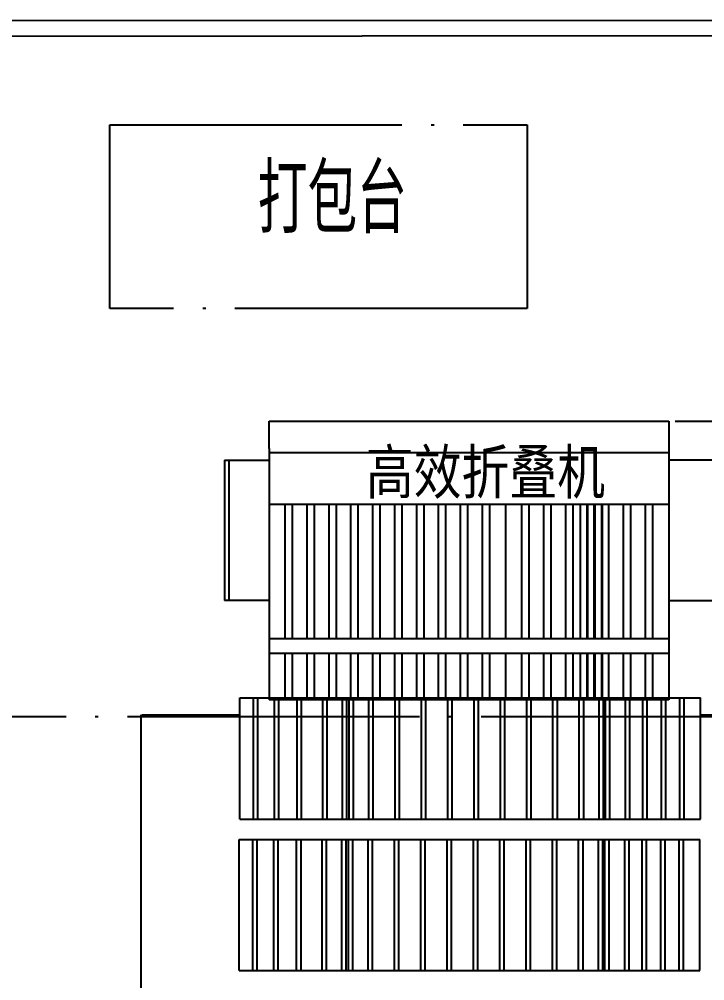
# Model space of a CAD drawing. Extents: x -2187 to 96136, y -11110 to 52208.
# Drawn here: x 46505 to 51197, y 29856 to 36435 of the extents above; entities that cross this region are included whole.
import ezdxf

# ---------------------------------------------------------------- set-up
doc = ezdxf.new("R2010")
doc.units = 0
doc.header["$LTSCALE"] = 1000
doc.header["$MEASUREMENT"] = 0
doc.linetypes.add('DOTE', pattern=[2.42, 2, -0.2, 0.02, -0.2])
for name, color, linetype in [('02', 7, 'Continuous'), ('11', 7, 'Continuous'), ('6-TAGGING 标注', 3, 'Continuous'), ('DOTE', 14, 'DOTE'), ('PUB_TEXT', 7, 'Continuous'), ('设备型号', 7, 'Continuous')]:
    doc.layers.add(name, color=color, linetype=linetype)
doc.styles.get("Standard").update_dxf_attribs({"font": 'gbenor.shx', "bigfont": 'gbcbig.shx'})
doc.styles.add('图纸中文说明', font='simplex.shx', dxfattribs={"width": 0.8, "bigfont": 'hztxt.shx'})
doc.dimstyles.new('ISO-25', dxfattribs={"dimscale": 70, "dimtxt": 2.5, "dimasz": 2.5, "dimexe": 1.25, "dimexo": 0.625, "dimtad": 1, "dimtxsty": 'Standard', "dimcen": 2.5, "dimadec": 0, "dimazin": 0, "dimtfac": 1, "dimtmove": 0, "dimatfit": 3, "dimfxl": 0, "dimarcsym": 0})

# ---------------------------------------------------------------- blocks, each defined once
blk = doc.blocks.new('*D139')
at = {"color": 0, "lineweight": -2}
for p, q in [((50994.9, 33684.5), (52335.1, 33684.5)), ((52247.6, 33509.5), (52247.6, 24759.5)), ((51567.6, 24584.5), (52335.1, 24584.5))]:
    blk.add_line(p, q, dxfattribs=at)
at = {"color": 0}
for points in [[(52218.4, 33509.5), (52276.7, 33509.5), (52247.6, 33684.5)], [(52218.4, 24759.5), (52276.7, 24759.5), (52247.6, 24584.5)]]:
    blk.add_solid(points, dxfattribs=at)
at = {"layer": 'Defpoints', "color": 0}
for p in [(50951.1, 33684.5), (51523.8, 24584.5), (52247.6, 24584.5)]:
    blk.add_point(p, dxfattribs=at)
at = {"color": 0, "insert": (52116.3, 29134.5), "char_height": 175, "attachment_point": 5, "rotation": 90}
blk.add_mtext('9100', dxfattribs=at)
blk = doc.blocks.new('*D140')
at = {"color": 0, "lineweight": -2}
for p, q in [((52096.9, 35905.8), (52902.9, 35905.8)), ((52815.4, 35730.8), (52815.4, 22880.8)), ((46777.2, 22705.8), (52902.9, 22705.8))]:
    blk.add_line(p, q, dxfattribs=at)
at = {"color": 0}
for points in [[(52786.2, 35730.8), (52844.5, 35730.8), (52815.4, 35905.8)], [(52786.2, 22880.8), (52844.5, 22880.8), (52815.4, 22705.8)]]:
    blk.add_solid(points, dxfattribs=at)
at = {"layer": 'Defpoints', "color": 0}
for p in [(52053.1, 35905.8), (46733.5, 22705.8), (52815.4, 22705.8)]:
    blk.add_point(p, dxfattribs=at)
at = {"color": 0, "insert": (52684.1, 29455.8), "char_height": 175, "attachment_point": 5, "rotation": 90}
blk.add_mtext('13200', dxfattribs=at)

msp = doc.modelspace()

# ---------------------------------------------------------------- linework, layer by layer
for p, q in [((48215.621, 33497.538), (48215.621, 33417.538)), ((50951.121, 33497.538), (50951.121, 33417.538)), ((50951.121, 31778.377), (48215.621, 31778.377)), ((47340.112, 28549.808), (47340.112, 31082.378))]:
    msp.add_line(p, q)
at = {"layer": '02'}
for p, q in [((48325.621, 32196.188), (48325.621, 33117.538)), ((48375.621, 32196.188), (48375.621, 33117.538)), ((48475.621, 32196.188), (48475.621, 33117.538)), ((48525.621, 32196.188), (48525.621, 33117.538)), ((48625.621, 32196.188), (48625.621, 33117.538)), ((48675.621, 32196.188), (48675.621, 33117.538)), ((48775.621, 32196.188), (48775.621, 33117.538)), ((48825.621, 32196.188), (48825.621, 33117.538)), ((48925.621, 32196.188), (48925.621, 33117.538)), ((48975.621, 32196.188), (48975.621, 33117.538)), ((49075.621, 32196.188), (49075.621, 33117.538)), ((49125.621, 32196.188), (49125.621, 33117.538)), ((49225.621, 32196.188), (49225.621, 33117.538)), ((49275.621, 32196.188), (49275.621, 33117.538)), ((49375.621, 32196.188), (49375.621, 33117.538)), ((49425.621, 32196.188), (49425.621, 33117.538)), ((49525.621, 32196.188), (49525.621, 33117.538)), ((49575.621, 32196.188), (49575.621, 33117.538)), ((49675.621, 32196.188), (49675.621, 33117.538)), ((49725.621, 32196.188), (49725.621, 33117.538)), ((49835.621, 32196.188), (49835.621, 33117.538)), ((49946.038, 32196.188), (49946.038, 33117.538)), ((49996.038, 32196.188), (49996.038, 33117.538)), ((50096.038, 32196.188), (50096.038, 33117.538)), ((50146.038, 32196.188), (50146.038, 33117.538)), ((50246.038, 32196.188), (50246.038, 33117.538)), ((50296.038, 32196.188), (50296.038, 33117.538)), ((50346.438, 32196.188), (50346.438, 33117.538)), ((50391.538, 32196.188), (50391.538, 33117.538)), ((50396.038, 32196.188), (50396.038, 33117.538)), ((50396.438, 32196.188), (50396.438, 33117.538)), ((50441.138, 32196.188), (50441.138, 33117.538)), ((50446.038, 32196.188), (50446.038, 33117.538)), ((50491.538, 32196.188), (50491.538, 33117.538)), ((50496.438, 32196.188), (50496.438, 33117.538)), ((50541.538, 32196.188), (50541.538, 33117.538)), ((50541.538, 32196.188), (50541.538, 33117.538)), ((50641.538, 32196.188), (50641.538, 33117.538)), ((50691.538, 32196.188), (50691.538, 33117.538)), ((50791.538, 32196.188), (50791.538, 33117.538)), ((50841.538, 32196.188), (50841.538, 33117.538)), ((50951.121, 32196.188), (48215.621, 32196.188)), ((50951.121, 32095.738), (48215.621, 32095.738)), ((48325.621, 31777.088), (48325.621, 32095.738)), ((48375.621, 31777.088), (48375.621, 32095.738)), ((48475.621, 31777.088), (48475.621, 32095.738)), ((48525.621, 31777.088), (48525.621, 32095.738)), ((48625.621, 31777.088), (48625.621, 32095.738)), ((48675.621, 31777.088), (48675.621, 32095.738)), ((48775.621, 31777.088), (48775.621, 32095.738)), ((48825.621, 31777.088), (48825.621, 32095.738)), ((48925.621, 31777.088), (48925.621, 32095.738)), ((48975.621, 31777.088), (48975.621, 32095.738)), ((49075.621, 31777.088), (49075.621, 32095.738)), ((49125.621, 31777.088), (49125.621, 32095.738)), ((49225.621, 31777.088), (49225.621, 32095.738)), ((49275.621, 31777.088), (49275.621, 32095.738)), ((49375.621, 31777.088), (49375.621, 32095.738)), ((49425.621, 31777.088), (49425.621, 32095.738)), ((49525.621, 31777.088), (49525.621, 32095.738)), ((49575.621, 31777.088), (49575.621, 32095.738)), ((49675.621, 31777.088), (49675.621, 32095.738)), ((49725.621, 31777.088), (49725.621, 32095.738)), ((49835.621, 31777.088), (49835.621, 32095.738)), ((49946.038, 31777.088), (49946.038, 32095.738)), ((49996.038, 31777.088), (49996.038, 32095.738)), ((50096.038, 31777.088), (50096.038, 32095.738)), ((50146.038, 31777.088), (50146.038, 32095.738)), ((50246.038, 31777.088), (50246.038, 32095.738)), ((50296.038, 31777.088), (50296.038, 32095.738)), ((50346.438, 31777.088), (50346.438, 32095.738)), ((50391.538, 31777.088), (50391.538, 32095.738)), ((50396.038, 31777.088), (50396.038, 32095.738)), ((50396.438, 31777.088), (50396.438, 32095.738)), ((50441.138, 31777.088), (50441.138, 32095.738)), ((50446.038, 31777.088), (50446.038, 32095.738)), ((50491.538, 31777.088), (50491.538, 32095.738)), ((50496.438, 31777.088), (50496.438, 32095.738)), ((50541.538, 31777.088), (50541.538, 32095.738)), ((50541.538, 31777.088), (50541.538, 32095.738)), ((50641.538, 31777.088), (50641.538, 32095.738)), ((50691.538, 31777.088), (50691.538, 32095.738)), ((50791.538, 31777.088), (50791.538, 32095.738)), ((50841.538, 31777.088), (50841.538, 32095.738)), ((48016.111, 31790.81), (51168.111, 31790.81)), ((48016.111, 30960.555), (48016.111, 31790.81)), ((48108.88, 30960.555), (48108.88, 31790.81)), ((48138.88, 30960.555), (48138.88, 31790.81)), ((48166.111, 31790.81), (51018.111, 31790.81)), ((48252.353, 30960.555), (48252.353, 31790.81)), ((48282.353, 30960.555), (48282.353, 31790.81)), ((48408.281, 30960.555), (48408.281, 31790.81)), ((48438.281, 30960.555), (48438.281, 31790.81)), ((48582.353, 30960.555), (48582.353, 31790.81)), ((48612.353, 30960.555), (48612.353, 31790.81)), ((48718.353, 30960.555), (48718.353, 31790.81)), ((48718.353, 30960.555), (48718.353, 31790.81)), ((48718.353, 30960.555), (48718.353, 31790.81)), ((48748.353, 30960.555), (48748.353, 31790.81)), ((48748.353, 30960.555), (48748.353, 31790.81)), ((48748.353, 30960.555), (48748.353, 31790.81)), ((48762.353, 30960.555), (48762.353, 31790.81)), ((48792.353, 30960.555), (48792.353, 31790.81)), ((48898.353, 30960.555), (48898.353, 31790.81)), ((48898.353, 30960.555), (48898.353, 31790.81)), ((48898.353, 30960.555), (48898.353, 31790.81)), ((48898.353, 30960.555), (48898.353, 31790.81)), ((48928.353, 30960.555), (48928.353, 31790.81)), ((48928.353, 30960.555), (48928.353, 31790.81)), ((48928.353, 30960.555), (48928.353, 31790.81)), ((48928.353, 30960.555), (48928.353, 31790.81)), ((49078.353, 30960.555), (49078.353, 31790.81)), ((49078.353, 30960.555), (49078.353, 31790.81)), ((49078.353, 30960.555), (49078.353, 31790.81)), ((49078.353, 30960.555), (49078.353, 31790.81)), ((49108.353, 30960.555), (49108.353, 31790.81)), ((49108.353, 30960.555), (49108.353, 31790.81)), ((49108.353, 30960.555), (49108.353, 31790.81)), ((49108.353, 30960.555), (49108.353, 31790.81)), ((49258.353, 30960.555), (49258.353, 31790.81)), ((49258.353, 30960.555), (49258.353, 31790.81)), ((49288.353, 30960.555), (49288.353, 31790.81)), ((49288.353, 30960.555), (49288.353, 31790.81)), ((49438.353, 30960.555), (49438.353, 31790.81)), ((49438.353, 30960.555), (49438.353, 31790.81)), ((49468.353, 30960.555), (49468.353, 31790.81)), ((49468.353, 30960.555), (49468.353, 31790.81)), ((49618.353, 30960.555), (49618.353, 31790.81)), ((49618.353, 30960.555), (49618.353, 31790.81)), ((49618.353, 30960.555), (49618.353, 31790.81)), ((49618.353, 30960.555), (49618.353, 31790.81)), ((49648.353, 30960.555), (49648.353, 31790.81)), ((49648.353, 30960.555), (49648.353, 31790.81)), ((49648.353, 30960.555), (49648.353, 31790.81)), ((49648.353, 30960.555), (49648.353, 31790.81)), ((49798.353, 30960.555), (49798.353, 31790.81)), ((49798.353, 30960.555), (49798.353, 31790.81)), ((49798.353, 30960.555), (49798.353, 31790.81)), ((49798.353, 30960.555), (49798.353, 31790.81)), ((49798.353, 30960.555), (49798.353, 31790.81)), ((49828.353, 30960.555), (49828.353, 31790.81)), ((49828.353, 30960.555), (49828.353, 31790.81)), ((49828.353, 30960.555), (49828.353, 31790.81)), ((49828.353, 30960.555), (49828.353, 31790.81)), ((49828.353, 30960.555), (49828.353, 31790.81)), ((49978.353, 30960.555), (49978.353, 31790.81)), ((49978.353, 30960.555), (49978.353, 31790.81)), ((49978.353, 30960.555), (49978.353, 31790.81)), ((50008.353, 30960.555), (50008.353, 31790.81)), ((50008.353, 30960.555), (50008.353, 31790.81)), ((50008.353, 30960.555), (50008.353, 31790.81)), ((50158.353, 30960.555), (50158.353, 31790.81)), ((50188.353, 30960.555), (50188.353, 31790.81)), ((50338.353, 30960.555), (50338.353, 31790.81)), ((50338.353, 30960.555), (50338.353, 31790.81)), ((50338.353, 30960.555), (50338.353, 31790.81)), ((50368.353, 30960.555), (50368.353, 31790.81)), ((50368.353, 30960.555), (50368.353, 31790.81)), ((50368.353, 30960.555), (50368.353, 31790.81)), ((50474.353, 30960.555), (50474.353, 31790.81)), ((50474.353, 30960.555), (50474.353, 31790.81)), ((50474.353, 30960.555), (50474.353, 31790.81)), ((50504.353, 30960.555), (50504.353, 31790.81)), ((50504.353, 30960.555), (50504.353, 31790.81)), ((50504.353, 30960.555), (50504.353, 31790.81)), ((50518.353, 30960.555), (50518.353, 31790.81)), ((50518.353, 30960.555), (50518.353, 31790.81)), ((50518.353, 30960.555), (50518.353, 31790.81)), ((50518.353, 30960.555), (50518.353, 31790.81)), ((50548.353, 30960.555), (50548.353, 31790.81)), ((50548.353, 30960.555), (50548.353, 31790.81)), ((50548.353, 30960.555), (50548.353, 31790.81)), ((50548.353, 30960.555), (50548.353, 31790.81)), ((50654.353, 30960.555), (50654.353, 31790.81)), ((50684.353, 30960.555), (50684.353, 31790.81)), ((50773.88, 30960.555), (50773.88, 31790.81)), ((50803.88, 30960.555), (50803.88, 31790.81)), ((50901.173, 30960.555), (50901.173, 31790.81)), ((50931.173, 30960.555), (50931.173, 31790.81)), ((51025.516, 30960.555), (51025.516, 31790.81)), ((51055.516, 30960.555), (51055.516, 31790.81)), ((51168.111, 30960.555), (51168.111, 31790.81)), ((47344.611, 31675.877), (48016.111, 31675.877)), ((51168.111, 31675.877), (51838.611, 31675.877)), ((48016.111, 30960.555), (51168.111, 30960.555)), ((48011.612, 30822.773), (51163.612, 30822.773)), ((48011.612, 29926.393), (48011.612, 30822.773)), ((48104.381, 29926.393), (48104.381, 30822.773)), ((48134.381, 29926.393), (48134.381, 30822.773)), ((48161.612, 30822.773), (51013.612, 30822.773)), ((48247.854, 29926.393), (48247.854, 30822.773)), ((48277.854, 29926.393), (48277.854, 30822.773)), ((48403.782, 29926.393), (48403.782, 30822.773)), ((48433.782, 29926.393), (48433.782, 30822.773)), ((48577.854, 29926.393), (48577.854, 30822.773)), ((48607.854, 29926.393), (48607.854, 30822.773)), ((48713.854, 29926.393), (48713.854, 30822.773)), ((48713.854, 29926.393), (48713.854, 30822.773)), ((48713.854, 29926.393), (48713.854, 30822.773)), ((48743.854, 29926.393), (48743.854, 30822.773)), ((48743.854, 29926.393), (48743.854, 30822.773)), ((48743.854, 29926.393), (48743.854, 30822.773)), ((48757.854, 29926.393), (48757.854, 30822.773)), ((48787.854, 29926.393), (48787.854, 30822.773)), ((48893.854, 29926.393), (48893.854, 30822.773)), ((48893.854, 29926.393), (48893.854, 30822.773)), ((48893.854, 29926.393), (48893.854, 30822.773)), ((48893.854, 29926.393), (48893.854, 30822.773)), ((48923.854, 29926.393), (48923.854, 30822.773)), ((48923.854, 29926.393), (48923.854, 30822.773)), ((48923.854, 29926.393), (48923.854, 30822.773)), ((48923.854, 29926.393), (48923.854, 30822.773)), ((49073.854, 29926.393), (49073.854, 30822.773)), ((49073.854, 29926.393), (49073.854, 30822.773)), ((49073.854, 29926.393), (49073.854, 30822.773)), ((49073.854, 29926.393), (49073.854, 30822.773)), ((49103.854, 29926.393), (49103.854, 30822.773)), ((49103.854, 29926.393), (49103.854, 30822.773)), ((49103.854, 29926.393), (49103.854, 30822.773)), ((49103.854, 29926.393), (49103.854, 30822.773)), ((49253.854, 29926.393), (49253.854, 30822.773)), ((49253.854, 29926.393), (49253.854, 30822.773)), ((49283.854, 29926.393), (49283.854, 30822.773)), ((49283.854, 29926.393), (49283.854, 30822.773)), ((49433.854, 29926.393), (49433.854, 30822.773)), ((49433.854, 29926.393), (49433.854, 30822.773)), ((49463.854, 29926.393), (49463.854, 30822.773)), ((49463.854, 29926.393), (49463.854, 30822.773)), ((49613.854, 29926.393), (49613.854, 30822.773)), ((49613.854, 29926.393), (49613.854, 30822.773)), ((49613.854, 29926.393), (49613.854, 30822.773)), ((49613.854, 29926.393), (49613.854, 30822.773)), ((49643.854, 29926.393), (49643.854, 30822.773)), ((49643.854, 29926.393), (49643.854, 30822.773)), ((49643.854, 29926.393), (49643.854, 30822.773)), ((49643.854, 29926.393), (49643.854, 30822.773)), ((49793.854, 29926.393), (49793.854, 30822.773)), ((49793.854, 29926.393), (49793.854, 30822.773)), ((49793.854, 29926.393), (49793.854, 30822.773)), ((49793.854, 29926.393), (49793.854, 30822.773)), ((49793.854, 29926.393), (49793.854, 30822.773)), ((49823.854, 29926.393), (49823.854, 30822.773)), ((49823.854, 29926.393), (49823.854, 30822.773)), ((49823.854, 29926.393), (49823.854, 30822.773)), ((49823.854, 29926.393), (49823.854, 30822.773)), ((49823.854, 29926.393), (49823.854, 30822.773)), ((49973.854, 29926.393), (49973.854, 30822.773)), ((49973.854, 29926.393), (49973.854, 30822.773)), ((49973.854, 29926.393), (49973.854, 30822.773)), ((50003.854, 29926.393), (50003.854, 30822.773)), ((50003.854, 29926.393), (50003.854, 30822.773)), ((50003.854, 29926.393), (50003.854, 30822.773)), ((50153.854, 29926.393), (50153.854, 30822.773)), ((50183.854, 29926.393), (50183.854, 30822.773)), ((50333.854, 29926.393), (50333.854, 30822.773)), ((50333.854, 29926.393), (50333.854, 30822.773)), ((50333.854, 29926.393), (50333.854, 30822.773)), ((50363.854, 29926.393), (50363.854, 30822.773)), ((50363.854, 29926.393), (50363.854, 30822.773)), ((50363.854, 29926.393), (50363.854, 30822.773)), ((50469.854, 29926.393), (50469.854, 30822.773)), ((50469.854, 29926.393), (50469.854, 30822.773)), ((50469.854, 29926.393), (50469.854, 30822.773)), ((50499.854, 29926.393), (50499.854, 30822.773)), ((50499.854, 29926.393), (50499.854, 30822.773)), ((50499.854, 29926.393), (50499.854, 30822.773)), ((50513.854, 29926.393), (50513.854, 30822.773)), ((50513.854, 29926.393), (50513.854, 30822.773)), ((50513.854, 29926.393), (50513.854, 30822.773)), ((50513.854, 29926.393), (50513.854, 30822.773)), ((50543.854, 29926.393), (50543.854, 30822.773)), ((50543.854, 29926.393), (50543.854, 30822.773)), ((50543.854, 29926.393), (50543.854, 30822.773)), ((50543.854, 29926.393), (50543.854, 30822.773)), ((50649.854, 29926.393), (50649.854, 30822.773)), ((50679.854, 29926.393), (50679.854, 30822.773)), ((50769.381, 29926.393), (50769.381, 30822.773)), ((50799.381, 29926.393), (50799.381, 30822.773)), ((50896.674, 29926.393), (50896.674, 30822.773)), ((50926.674, 29926.393), (50926.674, 30822.773)), ((51021.017, 29926.393), (51021.017, 30822.773)), ((51051.017, 29926.393), (51051.017, 30822.773)), ((51163.612, 29926.393), (51163.612, 30822.773)), ((48011.612, 29926.393), (51163.612, 29926.393))]:
    msp.add_line(p, q, dxfattribs=at)
at = {"layer": '11'}
for p, q in [((48215.621, 33684.538), (50951.121, 33684.538)), ((48215.621, 33497.538), (48215.621, 33684.538)), ((50951.121, 33684.538), (50951.121, 33497.538)), ((48215.621, 33467.538), (48215.621, 31777.088)), ((50951.121, 33467.538), (48215.621, 33467.538)), ((50951.121, 33467.538), (50951.121, 31777.088)), ((47910.621, 33417.538), (47910.621, 32457.538)), ((47910.621, 33417.538), (48215.621, 33417.538)), ((47940.621, 33417.538), (47940.621, 32457.538)), ((51256.121, 33417.538), (50951.121, 33417.538)), ((48215.621, 33117.538), (50951.121, 33117.538)), ((48215.621, 32457.538), (47910.621, 32457.538)), ((50951.121, 32457.538), (51256.121, 32457.538))]:
    msp.add_line(p, q, dxfattribs=at)
at = {"layer": '6-TAGGING 标注', "color": 7}
msp.add_line((47340.112, 31082.378), (47340.112, 31675.877), dxfattribs=at)
at = {"layer": 'DOTE'}
msp.add_line((8525.665, 31663.27), (92525.665, 31663.27), dxfattribs=at)
msp.add_lwpolyline([(47124.386, 35713.357), (49981.789, 35713.357), (49981.789, 34455.226), (47124.386, 34455.226)], close=True, dxfattribs=at)
at = {"layer": '设备型号', "color": 30}
msp.add_line((68825.665, 36435.119), (43256.206, 36422.017), dxfattribs=at)
at = {"layer": '设备型号', "color": 6}
msp.add_line((68825.665, 36337.863), (38634.321, 36310.471), dxfattribs=at)

# ---------------------------------------------------------------- texts
at = {"color": 1, "insert": (50514.371, 33153.506), "char_height": 300, "width": 2428.892, "attachment_point": 9, "style": '图纸中文说明'}
msp.add_mtext('{\\fFangSong|b0|i0|c134|p49;高效折叠机}', dxfattribs=at)
at = {"layer": 'PUB_TEXT'}
msp.add_text('打包台', height=472.6241, dxfattribs=at).set_placement((48137.615, 34969.655))

# ---------------------------------------------------------------- dimensions: what is measured, and where the dimension line sits
at = {"color": 1}
for base, p1, p2, picture, middle in [((52815.373, 22705.848), (52053.107, 35905.844), (46733.469, 22705.848), '*D140', (52815.373, 29455.846)), ((52247.567, 24584.54), (50951.121, 33684.538), (51523.824, 24584.54), '*D139', (52247.567, 29134.539))]:
    dim = msp.add_linear_dim(base=base, p1=p1, p2=p2, angle=90, dimstyle='ISO-25', dxfattribs=at)
    dim.commit()
    dim.dimension.update_dxf_attribs({"geometry": picture, "text_midpoint": middle, "dimtype": 160})

doc.saveas('drawing.dxf')
